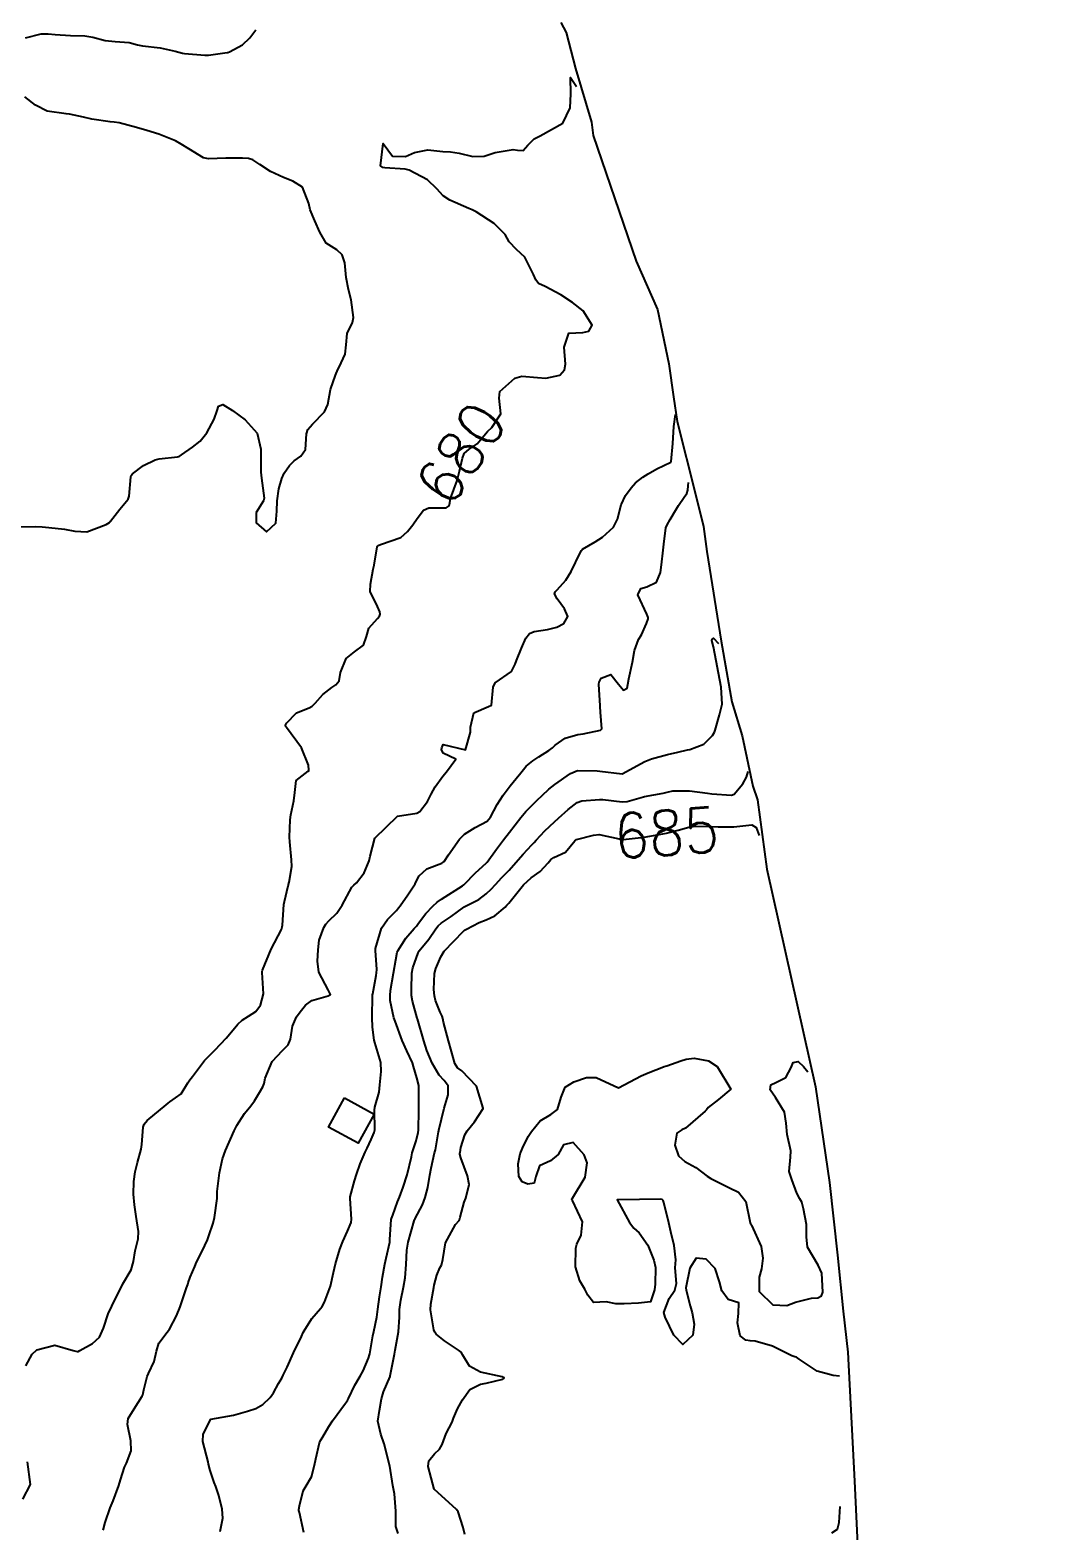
# Model space of a CAD drawing. Header units: metres. Extents: x 298520 to 308411, y 7433745 to 7450750.
# Drawn here: x 301329.2 to 301419.9, y 7443635.3 to 7443769.1 of the extents above; entities that cross this region are included whole.
import ezdxf
from ezdxf.enums import TextEntityAlignment as Align

# ---------------------------------------------------------------- set-up
doc = ezdxf.new("R2010")
doc.units = ezdxf.units.M
doc.header["$LTSCALE"] = 10
for name, color, linetype in [('Area', 45, 'Continuous'), ('Area Verde e Lazer', 94, 'Continuous'), ('Cotas', 45, 'Continuous'), ('Curvas de Nivel 1m', 11, 'Continuous'), ('Curvas de Nivel 5m', 15, 'Continuous'), ('Edificações', 30, 'Continuous')]:
    doc.layers.add(name, color=color, linetype=linetype)
doc.styles.add('Style-STANDARD', font='STANDARD.shx')

msp = doc.modelspace()

# ---------------------------------------------------------------- linework, layer by layer
at = {"layer": 'Area'}
msp.add_polyline3d([(301376.51, 7443769.75, 679.76), (301376.98, 7443768.85, 679.65), (301377.81, 7443765.66, 679.89), (301379.24, 7443760.86, 680), (301379.38, 7443759.67, 680.17), (301383.21, 7443748.45, 680.23), (301385.12, 7443744.14, 687.53), (301386.14, 7443739.29, 686.36), (301386.55, 7443736.34, 685.97), (301386.87, 7443734.16, 707.23), (301388.52, 7443727.66, 707.49), (301389.21, 7443724.8, 702.94), (301389.52, 7443722.56, 709.41), (301390.8, 7443714.56, 693.47), (301391.74, 7443709.15, 697.16), (301392.67, 7443706.11, 700.83), (301393.61, 7443701.61, 692.17), (301394.03, 7443700.4, 699.54), (301394.88, 7443694.21, 686.08), (301399.21, 7443674.8, 686.19), (301400.46, 7443666.26, 686.12), (301401.18, 7443659.78, 685.97), (301401.69, 7443654.79, 686.38), (301402.09, 7443651.11, 686.1), (301402.69, 7443639.62, 685.55), (301403.44, 7443623.9, 689.87)], dxfattribs=at)
at = {"layer": 'Area Verde e Lazer', "elevation": 683.98}
msp.add_lwpolyline([(301232.21, 7443912.45, 0.299651), (301239.1, 7443918.01, -0.016754), (301243.28, 7443929.68, -0.213746), (301257.49, 7443943.53, 0.133208), (301270.92, 7443953.04, 0.343976), (301271.62, 7443978.7), (301270.4, 7443978.89), (301250.43, 7444004.16), (301249.81, 7444004.95), (301248.99, 7444005.9), (301248.6, 7444006.56), (301247.95, 7444007.67), (301244.65, 7444005.75), (301236.08, 7444004.44, 0), (301223.44, 7444002.52, -0.079964)], format="xyb", dxfattribs=at)
at = {"layer": 'Curvas de Nivel 1m', "flags": 128}
for points, elevation in [([(301328.76, 7443768.37), (301330.17, 7443768.73), (301330.77, 7443768.73), (301331.41, 7443768.67), (301332.77, 7443768.59), (301334.04, 7443768.55), (301334.76, 7443768.45), (301335.87, 7443768.15), (301336.76, 7443768.06), (301338.02, 7443767.98), (301338.76, 7443767.75), (301339.19, 7443767.66), (301340.76, 7443767.5), (301342.1, 7443767.19), (301342.75, 7443767.02), (301342.94, 7443766.99), (301344.75, 7443766.83), (301345.07, 7443766.83), (301346.75, 7443767.06), (301346.81, 7443767.08), (301346.95, 7443767.13), (301348.12, 7443767.75), (301348.77, 7443768.37), (301349.29, 7443769.1)], 679), ([(301328.24, 7443724.77), (301329.69, 7443724.78), (301330.24, 7443724.76), (301330.84, 7443724.71), (301332.24, 7443724.56), (301333.16, 7443724.36), (301334.23, 7443724.32), (301335.96, 7443724.97), (301336.24, 7443725.14), (301336.3, 7443725.19), (301336.34, 7443725.25), (301337.18, 7443726.32), (301337.91, 7443727.23), (301338.01, 7443727.5), (301338.15, 7443729.23), (301338.17, 7443729.35), (301338.3, 7443729.48), (301339.29, 7443730.24), (301340.32, 7443730.74), (301340.69, 7443730.83), (301342.32, 7443731.01), (301342.46, 7443731.04), (301342.68, 7443731.18), (301343.64, 7443731.86), (301344.34, 7443732.41), (301344.92, 7443733.15), (301345.58, 7443734.36), (301345.84, 7443735.14), (301345.97, 7443735.53), (301346.37, 7443735.68), (301347.23, 7443735.12), (301348.35, 7443734.3), (301349.41, 7443733.1), (301349.76, 7443731.67), (301349.74, 7443731.1), (301349.76, 7443729.64), (301349.8, 7443729.09), (301350.05, 7443727.32), (301349.99, 7443727.09), (301349.32, 7443726.03), (301349.33, 7443725.1), (301350.24, 7443724.3), (301351.08, 7443725.08), (301351.17, 7443726.16), (301351.2, 7443727.08), (301351.35, 7443728.14), (301351.61, 7443729.07), (301351.84, 7443729.53), (301352.31, 7443730.24), (301352.72, 7443730.65), (301353.32, 7443731.05), (301353.73, 7443731.65), (301353.82, 7443733.05), (301353.94, 7443733.45), (301354.35, 7443733.91), (301355.44, 7443735.02), (301355.72, 7443735.67), (301355.95, 7443737.02), (301356.41, 7443738.3), (301356.62, 7443738.8), (301356.73, 7443739.01), (301357.26, 7443740.17), (301357.35, 7443741), (301357.46, 7443741.99), (301357.91, 7443743), (301358.02, 7443743.44), (301357.79, 7443745), (301357.57, 7443745.93), (301357.35, 7443747), (301357.23, 7443748.3), (301357, 7443749.01), (301356.54, 7443749.46), (301355.57, 7443750.05), (301355.01, 7443751.03), (301354.57, 7443752.07), (301354.14, 7443753.04), (301354.02, 7443753.61), (301353.45, 7443755.05), (301352.61, 7443755.59), (301351.76, 7443755.92), (301350.62, 7443756.45), (301349.65, 7443757.09), (301349.03, 7443757.5), (301348.64, 7443757.61), (301348.1, 7443757.65), (301346.64, 7443757.64), (301345.07, 7443757.58), (301344.64, 7443757.69), (301343.34, 7443758.48), (301342.65, 7443758.91), (301342.15, 7443759.19), (301340.66, 7443759.79), (301339.57, 7443760.12), (301338.66, 7443760.37), (301337.12, 7443760.8), (301336.67, 7443760.87), (301336.31, 7443760.9), (301334.67, 7443761.14), (301333.93, 7443761.29), (301332.68, 7443761.56), (301332.39, 7443761.59), (301330.68, 7443761.84), (301329.66, 7443762.36), (301328.7, 7443763.11)], 679), ([(301335.7, 7443635.25), (301335.87, 7443635.94), (301336.32, 7443637.24), (301336.58, 7443637.86), (301337.07, 7443639.23), (301337.23, 7443639.74), (301337.6, 7443640.86), (301337.76, 7443641.22), (301338.17, 7443642.31), (301338.15, 7443643.22), (301337.85, 7443644.66), (301337.92, 7443645.22), (301338.46, 7443646.06), (301339.17, 7443647.21), (301339.22, 7443647.31), (301339.32, 7443647.76), (301339.6, 7443648.95), (301339.72, 7443649.21), (301340.25, 7443650.3), (301340.43, 7443651.2), (301340.65, 7443651.92), (301341.38, 7443652.91), (301341.59, 7443653.19), (301342.22, 7443654.36), (301342.54, 7443655.17), (301343.13, 7443656.87), (301343.23, 7443657.16), (301343.27, 7443657.32), (301343.44, 7443657.8), (301343.85, 7443658.76), (301344.02, 7443659.15), (301344.51, 7443660.12), (301344.98, 7443661.14), (301345.12, 7443661.51), (301345.5, 7443662.64), (301345.63, 7443663.14), (301345.84, 7443664.82), (301345.85, 7443665.14), (301345.86, 7443665.46), (301346.05, 7443667.13), (301346.34, 7443668.36), (301346.6, 7443669.12), (301347.37, 7443670.88), (301347.48, 7443671.11), (301347.61, 7443671.35), (301348.3, 7443672.42), (301348.86, 7443673.1), (301349.19, 7443673.54), (301349.64, 7443674.28), (301349.94, 7443674.79), (301350.04, 7443675.08), (301350.13, 7443675.56), (301350.75, 7443677.07), (301351.68, 7443678.05), (301352.2, 7443678.54), (301352.39, 7443679.05), (301352.56, 7443680.2), (301352.93, 7443681.05), (301353.27, 7443681.5), (301353.73, 7443682.09), (301354.29, 7443682.49), (301355.74, 7443682.9), (301355.97, 7443683.02), (301355.75, 7443683.45), (301354.91, 7443685.03), (301354.81, 7443686), (301354.85, 7443687.03), (301354.95, 7443687.88), (301355.36, 7443689.02), (301355.54, 7443689.3), (301355.82, 7443689.6), (301356.54, 7443690.3), (301357, 7443691), (301357.86, 7443692.61), (301358.04, 7443692.8), (301358.27, 7443692.99), (301358.96, 7443693.9), (301359.4, 7443694.97), (301359.51, 7443695.36), (301359.91, 7443696.97), (301361.93, 7443698.94), (301363.66, 7443699.2), (301363.94, 7443699.36), (301364.61, 7443700.25), (301364.95, 7443700.91), (301365.3, 7443701.57), (301365.98, 7443702.52), (301366.31, 7443702.9), (301367.15, 7443704.04), (301366, 7443704.57), (301365.87, 7443704.9), (301365.88, 7443705.03), (301366.01, 7443705.35), (301368, 7443704.87), (301368.45, 7443706.45), (301368.46, 7443706.87), (301368.75, 7443708.16), (301370.05, 7443708.74), (301370.31, 7443708.85), (301370.46, 7443710.46), (301370.64, 7443710.84), (301372.09, 7443711.85), (301372.43, 7443712.49), (301372.54, 7443712.82), (301372.98, 7443713.94), (301373.38, 7443714.81), (301373.71, 7443715.23), (301374.13, 7443715.42), (301375.32, 7443715.61), (301376.14, 7443715.8), (301376.77, 7443716.14), (301377.12, 7443716.77), (301376.84, 7443717.45), (301376.17, 7443718.33), (301375.94, 7443718.78), (301376, 7443718.95), (301376.18, 7443719.13), (301376.95, 7443720.01), (301377.42, 7443720.76), (301378.22, 7443722.45), (301378.33, 7443722.64), (301378.42, 7443722.75), (301379.55, 7443723.41), (301380.23, 7443723.83), (301381.19, 7443724.72), (301381.54, 7443725.43), (301381.87, 7443726.71), (301382.28, 7443727.55), (301382.76, 7443728.23), (301383.16, 7443728.69), (301383.8, 7443729.18), (301384.3, 7443729.48), (301385.06, 7443729.92), (301386.31, 7443730.52), (301386.35, 7443730.59), (301386.49, 7443732.19), (301386.59, 7443733.7), (301386.74, 7443734.78)], 681), ([(301346.12, 7443635.13), (301346.37, 7443636.3), (301346.31, 7443637.12), (301345.99, 7443638.35), (301345.73, 7443639.13), (301345.6, 7443639.51), (301345.24, 7443640.58), (301345.09, 7443641.14), (301345.04, 7443641.35), (301344.58, 7443643.15), (301344.6, 7443643.82), (301345.29, 7443645.14), (301347.3, 7443645.5), (301348.55, 7443645.85), (301349.3, 7443646.1), (301349.94, 7443646.45), (301350.59, 7443647.08), (301350.88, 7443647.51), (301351.33, 7443648.32), (301351.61, 7443648.8), (301351.74, 7443649.06), (301352.09, 7443649.8), (301352.67, 7443651.05), (301353.38, 7443652.53), (301353.53, 7443652.89), (301353.6, 7443653.04), (301354.29, 7443654.14), (301355.07, 7443655.02), (301355.22, 7443655.21), (301355.42, 7443655.57), (301355.97, 7443657.01), (301356.23, 7443658.23), (301356.4, 7443659.01), (301356.78, 7443660.3), (301357.06, 7443661), (301357.49, 7443661.91), (301357.8, 7443662.69), (301357.84, 7443662.99), (301357.7, 7443664.82), (301357.71, 7443664.99), (301358.11, 7443666.42), (301358.27, 7443666.98), (301358.6, 7443667.94), (301359.05, 7443668.98), (301359.23, 7443669.33), (301359.59, 7443670.09), (301359.85, 7443670.71), (301359.92, 7443670.97), (301359.88, 7443672.71), (301359.92, 7443672.97), (301360.3, 7443674.31), (301360.36, 7443674.96), (301360.47, 7443676.16), (301360.45, 7443676.96), (301359.92, 7443678.74), (301359.86, 7443678.97), (301359.71, 7443680.12), (301359.68, 7443680.97), (301359.72, 7443682.95), (301359.72, 7443682.97), (301359.72, 7443682.99), (301359.74, 7443683.09), (301360.02, 7443684.72), (301360.06, 7443684.97), (301360.08, 7443685.27), (301359.97, 7443686.97), (301359.97, 7443687.15), (301360.52, 7443688.96), (301361.05, 7443689.73), (301361.84, 7443690.53), (301362.03, 7443690.75), (301362.17, 7443690.94), (301362.87, 7443691.91), (301363.5, 7443692.92), (301363.62, 7443693.16), (301363.87, 7443693.62), (301364.56, 7443694.24), (301365.89, 7443694.74), (301365.99, 7443694.8), (301366.09, 7443694.9), (301366.49, 7443695.49), (301367.46, 7443696.88), (301367.92, 7443697.33), (301368.86, 7443697.92), (301369.93, 7443698.5), (301370.23, 7443698.85), (301370.81, 7443699.97), (301371.35, 7443700.83), (301371.97, 7443701.66), (301372.51, 7443702.29), (301372.94, 7443702.81), (301373.41, 7443703.39), (301373.99, 7443703.88), (301374.55, 7443704.24), (301375.42, 7443704.79), (301375.76, 7443705.03), (301376.01, 7443705.27), (301376.88, 7443705.9), (301378.03, 7443706.23), (301378.48, 7443706.29), (301380.03, 7443706.63), (301380.1, 7443706.66), (301380.15, 7443706.73), (301380.05, 7443708.21), (301380.01, 7443708.73), (301380.01, 7443708.78), (301379.89, 7443710.73), (301379.91, 7443710.91), (301380.09, 7443711.24), (301380.96, 7443711.58), (301381.65, 7443710.71), (301382.08, 7443710.19), (301382.41, 7443710.37), (301382.49, 7443710.7), (301382.57, 7443711.19), (301382.89, 7443712.69), (301383.08, 7443713.72), (301383.43, 7443714.69), (301383.7, 7443715.12), (301384.14, 7443716.12), (301384.28, 7443716.55), (301384.29, 7443716.68), (301384.16, 7443716.97), (301383.36, 7443718.69), (301383.63, 7443719.24), (301384.18, 7443719.4), (301385.04, 7443719.81), (301385.4, 7443720.67), (301385.49, 7443721.38), (301385.62, 7443722.67), (301385.68, 7443723.22), (301385.87, 7443724.66), (301385.98, 7443724.93), (301386.25, 7443725.41), (301386.72, 7443726.2), (301386.98, 7443726.65), (301387.51, 7443727.41), (301387.74, 7443727.72), (301387.82, 7443728.04), (301387.85, 7443728.42), (301387.88, 7443728.7)], 682), ([(301353.59, 7443635.04), (301353.19, 7443636.83), (301353.15, 7443636.99), (301353.14, 7443637.04), (301353.15, 7443637.09), (301353.2, 7443637.41), (301353.52, 7443638.74), (301353.69, 7443639.04), (301354.27, 7443640), (301354.54, 7443641.03), (301354.66, 7443641.61), (301354.99, 7443643.02), (301355.06, 7443643.23), (301355.27, 7443643.57), (301355.82, 7443644.48), (301356.13, 7443645.01), (301357.31, 7443646.58), (301357.48, 7443646.82), (301357.56, 7443646.99), (301358.13, 7443648.18), (301358.61, 7443648.98), (301358.86, 7443649.47), (301359.36, 7443650.59), (301359.45, 7443650.88), (301359.47, 7443650.97), (301359.75, 7443652.59), (301359.83, 7443652.97), (301360.1, 7443654.26), (301360.19, 7443654.96), (301360.34, 7443656.05), (301360.48, 7443656.96), (301360.59, 7443657.81), (301360.8, 7443658.96), (301360.92, 7443659.51), (301361.24, 7443660.95), (301361.26, 7443661.17), (301361.38, 7443662.95), (301361.4, 7443663.05), (301361.51, 7443663.35), (301361.94, 7443664.53), (301362.1, 7443664.94), (301362.44, 7443665.84), (301362.79, 7443666.93), (301363.18, 7443668.54), (301363.25, 7443668.92), (301363.32, 7443669.18), (301363.59, 7443669.97), (301363.79, 7443670.72), (301363.82, 7443670.92), (301363.84, 7443672.7), (301363.84, 7443672.92), (301363.85, 7443674.72), (301363.84, 7443674.92), (301363.66, 7443675.61), (301363.37, 7443676.62), (301363.27, 7443676.93), (301362.76, 7443678.01), (301362.36, 7443678.94), (301361.72, 7443680.64), (301361.62, 7443680.95), (301361.28, 7443682.5), (301361.27, 7443682.95), (301361.32, 7443683.38), (301361.57, 7443684.94), (301361.78, 7443686.14), (301361.92, 7443686.81), (301361.97, 7443686.94), (301362.67, 7443688.07), (301363.43, 7443688.92), (301363.62, 7443689.12), (301363.82, 7443689.41), (301364.47, 7443690.27), (301365.09, 7443690.91), (301365.48, 7443691.27), (301365.85, 7443691.54), (301367.72, 7443692.73), (301367.86, 7443692.82), (301367.89, 7443692.84), (301367.92, 7443692.87), (301368.87, 7443693.87), (301369.88, 7443694.79), (301369.91, 7443694.82), (301369.93, 7443694.85), (301370.75, 7443695.99), (301371.39, 7443696.84), (301371.92, 7443697.53), (301372.93, 7443698.81), (301373.39, 7443699.35), (301373.95, 7443699.93), (301374.4, 7443700.36), (301374.84, 7443700.79), (301375.42, 7443701.34), (301375.97, 7443701.77), (301377.36, 7443702.76), (301377.99, 7443703.01), (301379.73, 7443702.99), (301379.99, 7443702.96), (301381.98, 7443702.71), (301383.99, 7443703.82), (301384.6, 7443704.07), (301386, 7443704.44), (301386.94, 7443704.65), (301387.79, 7443704.85), (301388.01, 7443704.89), (301389.26, 7443705.38), (301390.03, 7443706.14), (301390.2, 7443706.44), (301390.25, 7443706.61), (301390.66, 7443707.99), (301390.89, 7443708.94), (301390.8, 7443710.45), (301390.12, 7443714.06), (301389.98, 7443714.61), (301389.99, 7443714.75), (301390.13, 7443714.81), (301390.57, 7443714.35)], 683), ([(301361.99, 7443634.94), (301361.8, 7443635.57), (301361.78, 7443636.94), (301361.67, 7443638.49), (301361.57, 7443638.94), (301361.51, 7443639.23), (301361.24, 7443640.95), (301360.76, 7443642.96), (301360.44, 7443643.8), (301360.19, 7443644.96), (301360.34, 7443645.92), (301360.51, 7443646.96), (301360.7, 7443647.58), (301361.27, 7443648.95), (301361.29, 7443649.01), (301361.35, 7443649.32), (301361.66, 7443650.95), (301361.73, 7443651.3), (301362.01, 7443652.94), (301362.1, 7443654.24), (301362.12, 7443654.94), (301362.24, 7443655.76), (301362.47, 7443656.93), (301362.61, 7443657.77), (301362.71, 7443658.93), (301362.78, 7443660.23), (301362.89, 7443660.93), (301363.43, 7443662.85), (301363.45, 7443662.92), (301363.46, 7443662.97), (301363.51, 7443663.06), (301364.16, 7443664.28), (301364.4, 7443664.91), (301364.63, 7443665.82), (301364.83, 7443666.91), (301364.94, 7443667.53), (301365.25, 7443668.9), (301365.31, 7443669.17), (301365.6, 7443670.77), (301365.62, 7443670.88), (301365.63, 7443670.9), (301365.63, 7443670.93), (301366.11, 7443672.89), (301366.44, 7443674.09), (301366.45, 7443674.89), (301366.11, 7443675.35), (301365.66, 7443675.85), (301365.04, 7443676.91), (301364.56, 7443678.04), (301364.28, 7443678.91), (301363.72, 7443680.86), (301363.7, 7443680.92), (301363.26, 7443682.45), (301363.19, 7443682.93), (301363.19, 7443683.49), (301363.22, 7443684.93), (301363.3, 7443685.41), (301363.79, 7443686.75), (301363.84, 7443686.88), (301363.87, 7443686.92), (301364.73, 7443687.98), (301365.36, 7443688.9), (301365.56, 7443689.16), (301365.82, 7443689.39), (301366.71, 7443690), (301367.84, 7443690.82), (301367.87, 7443690.84), (301367.93, 7443690.87), (301369.19, 7443691.52), (301369.85, 7443692.02), (301370.28, 7443692.43), (301370.67, 7443692.84), (301371.24, 7443693.47), (301371.88, 7443694.13), (301372.5, 7443694.82), (301373.15, 7443695.56), (301373.91, 7443696.39), (301374.11, 7443696.6), (301374.29, 7443696.8), (301375.07, 7443697.64), (301375.93, 7443698.45), (301376.3, 7443698.77), (301377.17, 7443699.53), (301377.95, 7443700.15), (301378.38, 7443700.32), (301379.96, 7443700.44), (301380.26, 7443700.42), (301381.96, 7443700.22), (301382.41, 7443700.25), (301383.87, 7443700.68), (301383.96, 7443700.7), (301385.63, 7443701), (301385.97, 7443701.09), (301386.5, 7443701.19), (301387.97, 7443701.19), (301389.58, 7443701), (301389.97, 7443700.94), (301391.73, 7443700.83), (301391.97, 7443700.92), (301392.72, 7443701.84), (301393.05, 7443702.43), (301393.2, 7443702.94)], 684), ([(301401.34, 7443648.97), (301400.78, 7443649.03), (301399.35, 7443649.44), (301397.77, 7443650.51), (301397.53, 7443650.68), (301397.36, 7443650.7), (301397.1, 7443650.79), (301395.37, 7443651.65), (301393.84, 7443652.09), (301393.38, 7443652.13), (301392.99, 7443652.18), (301392.49, 7443652.57), (301392.25, 7443653.73), (301392.34, 7443654.58), (301392.37, 7443655.53), (301391.43, 7443655.81), (301390.86, 7443656.6), (301390.64, 7443657.4), (301390.25, 7443658.6), (301389.47, 7443659.42), (301388.57, 7443659.52), (301388.02, 7443658.63), (301387.66, 7443656.86), (301387.67, 7443656.64), (301388.05, 7443655.26), (301388.21, 7443654.63), (301388.39, 7443653.63), (301388.27, 7443652.63), (301387.37, 7443651.82), (301386.58, 7443652.65), (301385.81, 7443654.26), (301385.7, 7443654.66), (301386.16, 7443655.91), (301386.67, 7443656.65), (301386.82, 7443657.26), (301386.71, 7443658.65), (301386.76, 7443659.35), (301386.6, 7443660.65), (301386.3, 7443661.85), (301386.12, 7443662.65), (301385.7, 7443664.49), (301385.62, 7443664.66), (301385.53, 7443664.74), (301385.42, 7443664.78), (301383.53, 7443664.75), (301381.53, 7443664.71), (301382.63, 7443662.69), (301383.01, 7443662.2), (301383.49, 7443661.78), (301384.26, 7443660.67), (301384.79, 7443659.34), (301384.93, 7443658.67), (301384.9, 7443657.2), (301384.85, 7443656.67), (301384.49, 7443655.6), (301383.42, 7443655.49), (301382.16, 7443655.44), (301381.42, 7443655.45), (301380.54, 7443655.6), (301379.42, 7443655.55), (301378.91, 7443656.22), (301378.64, 7443656.74), (301378.19, 7443657.5), (301377.8, 7443658.75), (301377.83, 7443660.4), (301377.92, 7443660.75), (301378.3, 7443661.56), (301378.43, 7443662.75), (301377.53, 7443664.64), (301377.46, 7443664.76), (301377.48, 7443664.81), (301377.53, 7443664.87), (301378.68, 7443666.74), (301378.84, 7443668.01), (301378.59, 7443668.74), (301377.59, 7443669.84), (301376.74, 7443669.61), (301376.27, 7443668.77), (301375.57, 7443668.19), (301374.61, 7443667.74), (301374.26, 7443666.79), (301374.13, 7443666.21), (301373.55, 7443666.11), (301373.06, 7443666.32), (301372.75, 7443666.81), (301372.69, 7443667.94), (301372.88, 7443668.81), (301373.07, 7443669.32), (301373.6, 7443670.37), (301373.78, 7443670.62), (301373.89, 7443670.8), (301374.65, 7443671.76), (301375.62, 7443672.32), (301376.19, 7443672.77), (301376.53, 7443673.88), (301376.9, 7443674.76), (301377.66, 7443675.25), (301378.78, 7443675.62), (301379.66, 7443675.64), (301381.65, 7443674.71), (301383.66, 7443675.78), (301384.3, 7443676.04), (301385.67, 7443676.59), (301385.73, 7443676.61), (301385.96, 7443676.66), (301387.21, 7443677.11), (301387.68, 7443677.27), (301388.39, 7443677.34), (301389.68, 7443677.12), (301390.44, 7443676.6), (301391.65, 7443674.59), (301390.57, 7443673.67), (301389.63, 7443672.94), (301389.49, 7443672.75), (301389.37, 7443672.61), (301387.61, 7443671.12), (301387.3, 7443670.95), (301386.86, 7443670.65), (301386.66, 7443669.58), (301387, 7443668.65), (301387.57, 7443668.13), (301388.53, 7443667.59), (301389.56, 7443666.84), (301389.87, 7443666.61), (301391.54, 7443665.77), (301392.35, 7443665.39), (301392.99, 7443664.57), (301393.4, 7443662.66), (301393.45, 7443662.56), (301393.46, 7443662.52), (301393.5, 7443662.44), (301394.38, 7443660.55), (301394.52, 7443659.5), (301394.39, 7443658.55), (301394.18, 7443657.82), (301394.18, 7443656.55), (301395.42, 7443655.34), (301396.66, 7443655.29), (301397.42, 7443655.59), (301398.86, 7443655.93), (301399.43, 7443655.98), (301399.75, 7443656.16), (301399.88, 7443656.49), (301399.77, 7443658.16), (301399.46, 7443658.9), (301398.51, 7443660.5), (301398.4, 7443661.42), (301398.42, 7443662.51), (301398.14, 7443663.9), (301398, 7443664.51), (301397.81, 7443664.79), (301397.54, 7443665.32), (301397.1, 7443666.52), (301396.86, 7443667.23), (301396.99, 7443668.53), (301397.01, 7443669.09), (301396.7, 7443670.53), (301396.59, 7443671.55), (301396.46, 7443672.53), (301395.64, 7443673.84), (301395.16, 7443674.54), (301395.22, 7443674.98), (301395.66, 7443675.17), (301396.58, 7443675.62), (301397.05, 7443676.53), (301397.23, 7443676.98), (301397.68, 7443677.05), (301398.15, 7443676.61), (301398.54, 7443676.13)], 686), ([(301400.66, 7443635), (301401.18, 7443635.34), (301401.32, 7443635.92), (301401.42, 7443637.34)], 686)]:
    msp.add_lwpolyline(points, dxfattribs=dict(at, elevation=elevation))
at = {"layer": 'Curvas de Nivel 5m', "flags": 128}
for points, elevation in [([(301328.78, 7443649.9), (301329.36, 7443650.95), (301329.78, 7443651.32), (301331.37, 7443651.74), (301333, 7443651.28), (301333.36, 7443651.17), (301333.45, 7443651.19), (301333.6, 7443651.28), (301334.74, 7443651.9), (301335.37, 7443652.46), (301335.73, 7443653.25), (301336.12, 7443654.53), (301336.45, 7443655.24), (301337.43, 7443657.23), (301338.19, 7443658.48), (301338.4, 7443659.22), (301338.54, 7443660.15), (301338.8, 7443661.22), (301338.83, 7443661.88), (301338.62, 7443663.22), (301338.47, 7443664.27), (301338.4, 7443665.22), (301338.41, 7443666.36), (301338.53, 7443667.22), (301338.75, 7443668.03), (301339.07, 7443669.22), (301339.14, 7443669.66), (301339.26, 7443671.21), (301339.35, 7443671.47), (301339.61, 7443671.78), (301341.3, 7443673.18), (301341.47, 7443673.34), (301341.63, 7443673.47), (301342.63, 7443674.18), (301343.25, 7443675.16), (301343.41, 7443675.41), (301343.66, 7443675.73), (301344.27, 7443676.55), (301344.73, 7443677.15), (301345.19, 7443677.63), (301345.68, 7443678.09), (301346.65, 7443679.13), (301347.13, 7443679.69), (301347.71, 7443680.39), (301348.07, 7443680.75), (301348.66, 7443681.1), (301349.31, 7443681.51), (301349.73, 7443682.07), (301349.99, 7443683.09), (301349.86, 7443685), (301349.86, 7443685.09), (301349.9, 7443685.21), (301350.68, 7443687.08), (301351.58, 7443688.83), (301351.66, 7443689.06), (301351.67, 7443689.21), (301351.8, 7443691.06), (301351.85, 7443691.32), (301352.19, 7443692.73), (301352.27, 7443693.06), (301352.5, 7443694.44), (301352.48, 7443695.05), (301352.33, 7443696.64), (301352.3, 7443697.06), (301352.36, 7443698.63), (301352.41, 7443699.06), (301352.68, 7443700.32), (301352.79, 7443701.05), (301352.89, 7443702.13), (301353.98, 7443702.95), (301354.02, 7443703), (301354.03, 7443703.04), (301353.99, 7443703.5), (301353.38, 7443705.05), (301352.03, 7443706.84), (301351.95, 7443706.98), (301351.96, 7443707.06), (301352.03, 7443707.24), (301352.93, 7443708.16), (301354.05, 7443708.61), (301354.33, 7443708.76), (301354.59, 7443709.03), (301355.29, 7443709.81), (301356.07, 7443710.42), (301356.44, 7443710.65), (301356.74, 7443711.01), (301356.86, 7443711.77), (301357.37, 7443713), (301358.11, 7443713.59), (301358.9, 7443714.2), (301359.17, 7443714.98), (301359.39, 7443715.72), (301360.15, 7443716.58), (301360.34, 7443716.78), (301360.39, 7443716.97), (301360.37, 7443717.18), (301360.16, 7443717.65), (301359.51, 7443718.98), (301359.52, 7443719.64), (301359.78, 7443720.97), (301359.85, 7443721.33), (301360.12, 7443722.97), (301360.15, 7443723.04), (301360.22, 7443723.09), (301360.43, 7443723.17), (301362.23, 7443723.81), (301362.84, 7443724.33), (301363.3, 7443724.93), (301363.68, 7443725.5), (301364.26, 7443726.24), (301364.74, 7443726.44), (301366.27, 7443726.45), (301366.55, 7443726.62), (301366.59, 7443726.9), (301366.66, 7443727.28), (301367.25, 7443728.88), (301367.47, 7443729.71), (301367.72, 7443730.88), (301367.89, 7443731.3), (301368.32, 7443731.67), (301369.04, 7443732.15), (301369.62, 7443732.86), (301369.95, 7443733.25), (301370.35, 7443733.61), (301371.14, 7443734.84), (301370.99, 7443736.23), (301371.07, 7443736.84), (301372.4, 7443738.01), (301373.03, 7443738.19), (301374.41, 7443738.09), (301375.17, 7443738.03), (301376.41, 7443738.28), (301376.82, 7443738.77), (301376.91, 7443739.27), (301376.8, 7443740.77), (301377.2, 7443742.02), (301378.45, 7443742.1), (301378.99, 7443742.21), (301379.29, 7443742.74), (301378.48, 7443744.03), (301377.54, 7443744.76), (301376.49, 7443745.46), (301375.09, 7443746.21), (301374.51, 7443746.47), (301374.26, 7443746.8), (301374.07, 7443747.26), (301373.29, 7443748.81), (301372.54, 7443749.51), (301371.9, 7443750.19), (301371.53, 7443750.84), (301370.57, 7443751.82), (301368.95, 7443752.87), (301368.58, 7443753.04), (301368.31, 7443753.15), (301366.59, 7443753.9), (301366, 7443754.3), (301365.45, 7443754.91), (301364.61, 7443755.7), (301362.99, 7443756.57), (301362.63, 7443756.67), (301360.81, 7443756.79), (301360.63, 7443756.81), (301360.41, 7443756.97), (301360.65, 7443758.96), (301361.49, 7443757.81), (301362.64, 7443757.79), (301363.44, 7443758.14), (301364.65, 7443758.39), (301365.99, 7443758.25), (301366.65, 7443758.21), (301367.44, 7443758.09), (301368.64, 7443757.8), (301369.67, 7443757.83), (301370.65, 7443758.15), (301372.25, 7443758.43), (301372.65, 7443758.37), (301373.15, 7443758.32), (301373.56, 7443758.81), (301374.11, 7443759.36), (301374.66, 7443759.63), (301376.67, 7443760.77), (301377.32, 7443762.14), (301377.39, 7443763.4), (301377.36, 7443764.84), (301377.89, 7443764.05)], 680), ([(301367.95, 7443634.87), (301367.8, 7443635.49), (301367.34, 7443636.88), (301367.2, 7443637.09), (301365.22, 7443638.9), (301364.66, 7443640.91), (301364.74, 7443641.42), (301365.25, 7443642.04), (301365.69, 7443642.47), (301365.91, 7443642.89), (301366.29, 7443643.88), (301366.8, 7443644.88), (301366.94, 7443645.24), (301367.3, 7443646.07), (301367.73, 7443646.87), (301368.39, 7443647.8), (301369.33, 7443648.26), (301369.83, 7443648.35), (301371.34, 7443648.71), (301371.42, 7443648.76), (301371.44, 7443648.83), (301371.37, 7443648.86), (301371.34, 7443648.88), (301371.26, 7443648.92), (301369.35, 7443649.35), (301368.35, 7443649.86), (301367.75, 7443650.87), (301367.61, 7443651.12), (301367.37, 7443651.31), (301366.13, 7443652.14), (301365.38, 7443652.74), (301365.26, 7443652.9), (301365.18, 7443653.11), (301364.87, 7443654.91), (301364.91, 7443655.41), (301365.18, 7443656.9), (301365.22, 7443657.11), (301365.45, 7443658), (301365.72, 7443658.64), (301365.85, 7443658.89), (301365.97, 7443659.39), (301366.23, 7443660.89), (301367.12, 7443662.5), (301367.43, 7443662.87), (301367.45, 7443662.92), (301367.51, 7443663.18), (301367.87, 7443664.52), (301368.02, 7443664.87), (301368.34, 7443666.07), (301368.19, 7443666.86), (301367.57, 7443668.45), (301367.49, 7443668.79), (301367.5, 7443668.87), (301367.51, 7443668.93), (301367.58, 7443669.37), (301367.95, 7443670.52), (301368.15, 7443670.86), (301368.8, 7443671.67), (301369.58, 7443672.85), (301369.58, 7443672.89), (301368.97, 7443674.86), (301367.67, 7443676.21), (301367.3, 7443676.5), (301367.04, 7443676.88), (301366.74, 7443677.94), (301366.47, 7443678.89), (301366.04, 7443680.57), (301365.99, 7443680.9), (301365.93, 7443681.1), (301365.73, 7443681.47), (301365.33, 7443682.49), (301365.23, 7443682.91), (301365.18, 7443683.48), (301365.23, 7443684.91), (301365.34, 7443685.34), (301365.79, 7443686.4), (301366.1, 7443686.9), (301367.81, 7443688.67), (301367.92, 7443688.76), (301368.09, 7443688.87), (301369.22, 7443689.45), (301369.83, 7443689.69), (301370.62, 7443690.05), (301371.53, 7443690.83), (301371.68, 7443690.99), (301371.85, 7443691.18), (301373.16, 7443692.81), (301373.87, 7443693.44), (301374.67, 7443694), (301375.37, 7443694.79), (301375.6, 7443695.07), (301375.89, 7443695.25), (301376.93, 7443695.73), (301377.75, 7443696.75), (301377.91, 7443696.87), (301379.41, 7443697.24), (301379.92, 7443697.31), (301381.71, 7443696.92), (301381.91, 7443696.86), (301382.06, 7443696.85), (301383.92, 7443697.08), (301385.27, 7443697.32), (301385.92, 7443697.44), (301386.97, 7443697.69), (301387.93, 7443697.96), (301388.52, 7443698.04), (301389.93, 7443698.02), (301390.53, 7443698), (301391.93, 7443698), (301393.54, 7443698.18), (301393.93, 7443697.92), (301394.18, 7443697.22)], 685), ([(301328.53, 7443638), (301329.22, 7443639.33), (301328.95, 7443641.33)], 680)]:
    msp.add_lwpolyline(points, dxfattribs=dict(at, elevation=elevation))
at = {"layer": 'Edificações'}
msp.add_lwpolyline([(301357.21, 7443673.81), (301359.84, 7443672.37), (301358.42, 7443669.77), (301355.79, 7443671.21)], close=True, dxfattribs=at)

# ---------------------------------------------------------------- texts
at = {"layer": 'Cotas', "style": 'Style-STANDARD'}
for s, rotation, p in [('680', 56.1287, (301367.59, 7443731.32, 680)), ('685', 4.0747, (301385.91, 7443697.46, 685))]:
    msp.add_text(s, height=4, rotation=rotation, dxfattribs=at).set_placement(p, align=Align.MIDDLE_CENTER)

doc.saveas('drawing.dxf')
